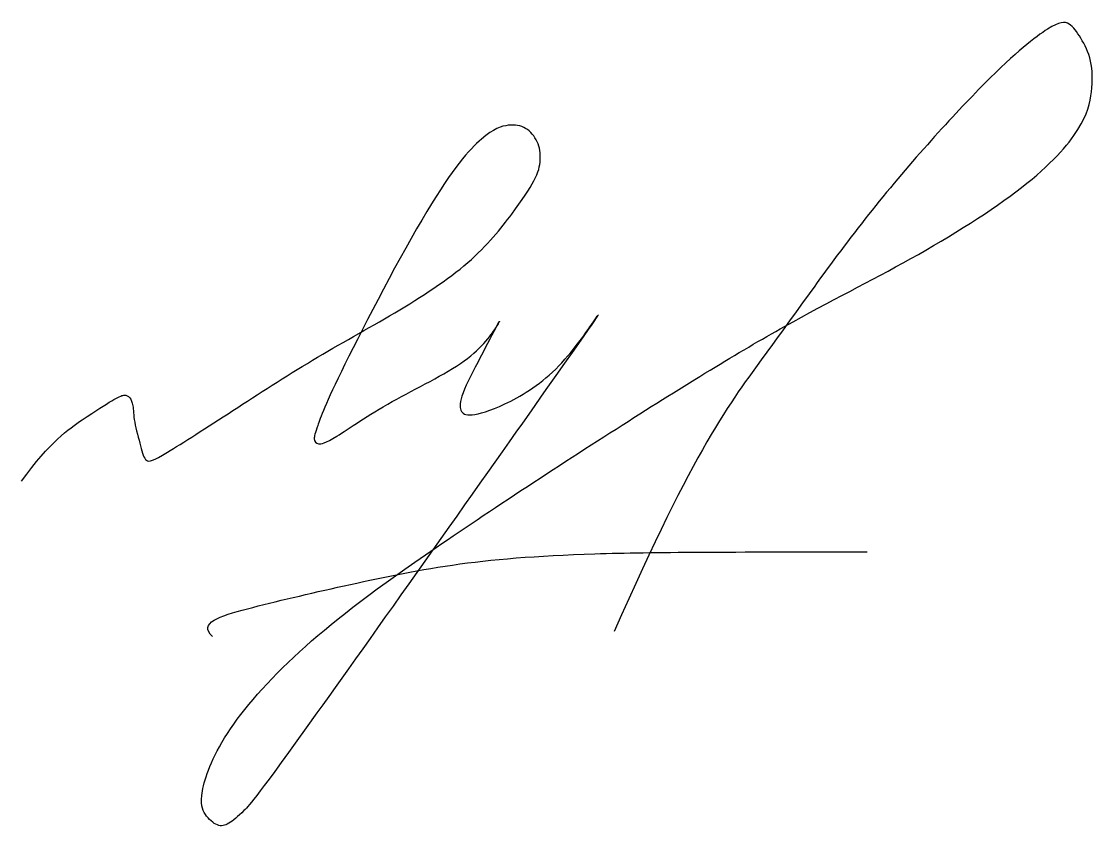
# Model space of a CAD drawing. Header units: inches. Extents: x 22.69 to 29.37, y 8.66 to 13.68.
import ezdxf

# ---------------------------------------------------------------- set-up
doc = ezdxf.new("R2010")
doc.units = ezdxf.units.IN
doc.header["$MEASUREMENT"] = 0
doc.layers.add('Sign', color=5, linetype='Continuous')

msp = doc.modelspace()

# ---------------------------------------------------------------- linework, layer by layer
at = {"layer": 'Sign'}
for points in [[(22.6895, 10.8135), (22.8699, 11.0602), (23.0963, 11.217), (23.2711, 11.3285), (23.3338, 11.3581), (23.3659, 11.3377), (23.3878, 11.2926), (23.3878, 11.1935), (23.4359, 11.0216), (23.4607, 10.9239), (23.5336, 10.9487), (24.0028, 11.2497), (24.499, 11.5742), (25.0214, 11.8576), (25.5107, 12.1751), (25.7644, 12.4995), (25.9025, 12.7009), (25.9308, 12.8171), (25.9143, 12.9333), (25.8365, 13.0247), (25.7312, 13.043), (25.5829, 12.9955), (25.2753, 12.6499), (24.6083, 11.369), (24.5258, 11.1293), (24.5072, 11.0753), (24.5336, 11.0371), (24.607, 11.0547), (24.9712, 11.3101), (25.5089, 11.562), (25.6818, 11.8212), (25.6707, 11.8212), (25.5514, 11.5871), (25.4203, 11.3383), (25.4203, 11.2456), (25.4733, 11.2132), (25.678, 11.2706), (26.032, 11.4781), (26.3104, 11.8908), (26.3104, 11.8805), (24.2021, 8.8965), (24.0698, 8.7491), (23.9771, 8.6718), (23.9149, 8.6555), (23.8275, 8.731), (23.7904, 8.8376), (23.9166, 9.2155), (24.3829, 9.7497), (25.0884, 10.2894), (26.5063, 11.2177), (27.4848, 11.8174), (28.2279, 12.1812), (28.998, 12.6635), (29.3202, 13.031), (29.3657, 13.2432), (29.3657, 13.4419), (29.2915, 13.5815), (29.2232, 13.6795), (29.1311, 13.6795), (28.7656, 13.3915), (27.9629, 12.5079), (27.3317, 11.5959), (26.8863, 11.0202), (26.3844, 9.8764)], [(23.8811, 9.8448), (23.7896, 9.9301), (24.058, 10.0155), (24.6991, 10.1622), (25.3469, 10.3031), (26.1686, 10.3729), (27.0984, 10.3729), (27.9609, 10.3729)]]:
    msp.add_open_spline(points, degree=3, dxfattribs=at)

doc.saveas('drawing.dxf')
